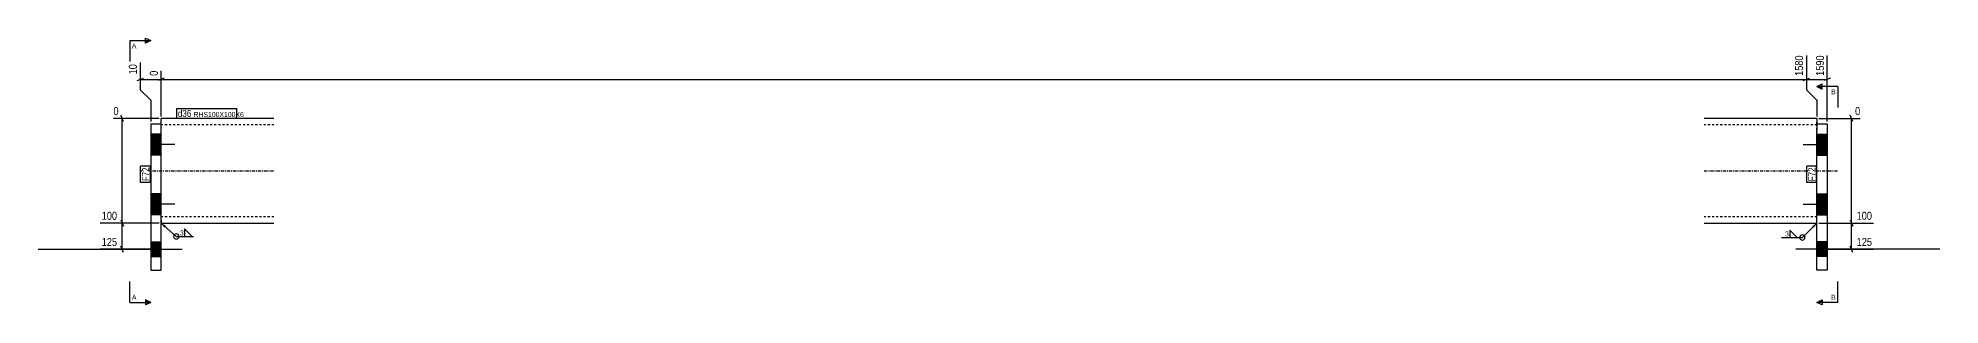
# Model space of a CAD drawing. Header units: millimetres. Extents: x 5 to 26756, y 2 to 502.
# Drawn here: x 5 to 1820, y 5 to 260 of the extents above; entities that cross this region are included whole.
import ezdxf

# ---------------------------------------------------------------- set-up
doc = ezdxf.new("R2010")
doc.units = ezdxf.units.MM
doc.linetypes.add('DXK_LINE_DOT2', pattern=[3.9198, 1.9599, -1.9599])
doc.linetypes.add('DXK_LINE_DOT3', pattern=[5.9187, 2.979, -0.9799, 0.9799, -0.9799])
for name, color, linetype in [('MÅLSÆTNING', 7, 'Continuous'), ('STÅL', 7, 'Continuous'), ('TEKST', 7, 'Continuous')]:
    doc.layers.add(name, color=color, linetype=linetype)
doc.styles.add('Arial', font='ARIAL.TTF', dxfattribs={"height": 0.2})
doc.styles.add('Arial Narrow', font='ARIALN.TTF', dxfattribs={"height": 0.2})

msp = doc.modelspace()

# ---------------------------------------------------------------- hatches: boundary and pattern name
at = {"layer": 'STÅL', "linetype": 'Continuous'}
for points in [[(112.3, 168), (112.3, 148), (122.3, 148), (122.3, 168)], [(1702.3, 168), (1702.3, 148), (1712.3, 148), (1712.3, 168)], [(112.3, 111), (112.3, 91), (122.3, 91), (122.3, 111)], [(1702.3, 111), (1702.3, 91), (1712.3, 91), (1712.3, 111)], [(122.3, 51), (122.3, 65), (112.3, 65), (112.3, 51)], [(122.3, 51), (122.3, 65), (112.3, 65), (112.3, 51)], [(1712.3, 51), (1712.3, 65), (1702.3, 65), (1702.3, 51)], [(1712.3, 51), (1712.3, 65), (1702.3, 65), (1702.3, 51)]]:
    msp.add_hatch(color=96, dxfattribs=at).paths.add_polyline_path(points)
at = {"layer": 'TEKST', "linetype": 'Continuous'}
for points in [[(125.2, 78.7), (122.3, 83), (126.9, 80.6)], [(1697.9, 80.3), (1702.3, 83), (1699.6, 78.6)]]:
    msp.add_hatch(color=3, dxfattribs=at).paths.add_polyline_path(points)

# ---------------------------------------------------------------- linework, layer by layer
at = {"layer": 'MÅLSÆTNING', "color": 7, "linetype": 'Continuous'}
for p, q in [((102.3, 236.3), (102.3, 210.3)), ((1692.3, 243.2), (1692.3, 210.3)), ((1712.3, 180), (1712.3, 243.2)), ((99.3, 219.1), (105.3, 221.5)), ((102.3, 220.3), (122.3, 220.3)), ((125.3, 221.5), (119.3, 219.1)), ((122.3, 185), (122.3, 228.5)), ((1689.3, 219.1), (1695.3, 221.5)), ((1692.3, 220.3), (1712.3, 220.3)), ((1715.3, 221.5), (1709.3, 219.1)), ((102.3, 210.3), (112.3, 200.3)), ((112.3, 200.3), (112.3, 180)), ((1692.3, 210.3), (1702.3, 200.3)), ((1692.3, 210.3), (1702.3, 200.3)), ((1702.3, 200.3), (1702.3, 185)), ((1702.3, 200.3), (1702.3, 185)), ((120.3, 183), (76.8, 183)), ((86.3, 180), (83.9, 186)), ((85.1, 83), (85.1, 183)), ((1704.3, 183), (1743.7, 183)), ((1736.6, 180), (1734.2, 186)), ((1735.4, 83), (1735.4, 183)), ((120.3, 83), (64.1, 83)), ((120.3, 83), (64.1, 83)), ((83.9, 86), (86.3, 80)), ((83.9, 86), (86.3, 80)), ((85.1, 58), (85.1, 83)), ((1704.3, 83), (1756.4, 83)), ((1704.3, 83), (1756.4, 83)), ((1734.2, 86), (1736.6, 80)), ((1734.2, 86), (1736.6, 80)), ((1735.4, 58), (1735.4, 83)), ((120.3, 58), (64.1, 58)), ((86.3, 55), (83.9, 61)), ((1704.3, 58), (1756.4, 58)), ((1736.6, 55), (1734.2, 61))]:
    msp.add_line(p, q, dxfattribs=at)
at = {"layer": 'STÅL', "color": 2, "linetype": 'Continuous'}
for p, q in [((229.8, 183), (122.3, 183)), ((122.3, 171), (122.3, 183)), ((1702.3, 183), (1594.8, 183)), ((1702.3, 183), (1702.3, 182)), ((1702.3, 182), (1702.3, 171)), ((112.3, 178), (122.3, 178)), ((112.3, 178), (112.3, 38)), ((122.3, 86.5), (122.3, 171)), ((1702.3, 178), (1712.3, 178)), ((1702.3, 85.5), (1702.3, 171)), ((1712.3, 178), (1712.3, 38)), ((122.3, 85.5), (122.3, 86.5)), ((122.3, 38), (122.3, 85.5)), ((122.3, 83), (229.8, 83)), ((1594.8, 83), (1702.3, 83)), ((1702.3, 38), (1702.3, 85.5)), ((112.3, 38), (122.3, 38)), ((1712.3, 38), (1702.3, 38))]:
    msp.add_line(p, q, dxfattribs=at)
at = {"layer": 'STÅL', "color": 96, "linetype": 'Continuous'}
for p, q in [((122.3, 168), (112.3, 168)), ((1702.3, 168), (1712.3, 168)), ((135.3, 158), (112.3, 158)), ((122.3, 148), (112.3, 148)), ((1689.3, 158), (1712.3, 158)), ((1702.3, 148), (1712.3, 148)), ((122.3, 111), (112.3, 111)), ((1702.3, 111), (1712.3, 111)), ((135.3, 101), (112.3, 101)), ((122.3, 91), (112.3, 91)), ((1689.3, 101), (1712.3, 101)), ((1702.3, 91), (1712.3, 91)), ((4.8, 58), (142.3, 58)), ((4.8, 58), (142.3, 58)), ((112.3, 65), (122.3, 65)), ((112.3, 65), (122.3, 65)), ((1819.8, 58), (1682.3, 58)), ((1819.8, 58), (1682.3, 58)), ((1712.3, 65), (1702.3, 65)), ((1712.3, 65), (1702.3, 65)), ((112.3, 51), (122.3, 51)), ((112.3, 51), (122.3, 51)), ((1712.3, 51), (1702.3, 51)), ((1712.3, 51), (1702.3, 51))]:
    msp.add_line(p, q, dxfattribs=at)
at = {"layer": 'STÅL', "color": 7, "linetype": 'DXK_LINE_DOT2'}
for p, q in [((122.3, 85.5), (122.3, 178)), ((229.8, 177), (122.3, 177)), ((1702.3, 177), (1594.8, 177)), ((1702.3, 178), (1702.3, 179.4)), ((1702.3, 85.5), (1702.3, 178)), ((229.8, 89), (122.3, 89)), ((122.3, 85.5), (122.3, 83)), ((1702.3, 89), (1594.8, 89)), ((1702.3, 83.9), (1702.3, 85.5)), ((1702.3, 83), (1702.3, 83.9))]:
    msp.add_line(p, q, dxfattribs=at)
at = {"layer": 'STÅL', "color": 7, "linetype": 'DXK_LINE_DOT3'}
for p, q in [((102.3, 133), (229.8, 133)), ((1594.8, 133), (1722.3, 133))]:
    msp.add_line(p, q, dxfattribs=at)
at = {"layer": 'TEKST', "color": 3, "linetype": 'Continuous'}
msp.add_line((1702.3, 83), (1688.5, 69.3), dxfattribs=at)
for start, end in [(90, 270), (270, 90)]:
    msp.add_arc((1688.5, 69.3), 2.5, start, end, dxfattribs=at)

# ---------------------------------------------------------------- wipeouts: each hides what was drawn before it
at = {"color": 0, "linetype": 'Continuous'}
for points in [[(98.7, 249.8), (98.7, 254.8), (94.3, 254.8), (94.3, 249.8)], [(98.7, 9.8), (98.7, 14.8), (94.3, 14.8), (94.3, 9.8)], [(1720.3, 9.8), (1720.3, 14.8), (1715.9, 14.8), (1715.9, 9.8)]]:
    msp.add_wipeout(points, dxfattribs=at).dxf.layer = 'TEKST'

# ---------------------------------------------------------------- next in the draw order: hatches: boundary and pattern name
at = {"layer": 'TEKST', "linetype": 'Continuous'}
for points in [[(107.3, 254.8), (107.3, 257.3), (112.3, 257.3)], [(107.3, 7.3), (107.3, 9.8), (112.3, 7.3)], [(1707.3, 9.8), (1707.3, 7.3), (1702.3, 7.3)]]:
    msp.add_hatch(color=30, dxfattribs=at).paths.add_polyline_path(points)

# ---------------------------------------------------------------- next in the draw order: linework, layer by layer
at = {"layer": 'TEKST', "color": 7, "linetype": 'Continuous'}
for p, q in [((92.3, 257.3), (112.3, 257.3)), ((92.3, 7.3), (92.3, 27.3)), ((1722.3, 7.3), (1722.3, 27.3)), ((92.3, 7.3), (112.3, 7.3)), ((1722.3, 7.3), (1702.3, 7.3))]:
    msp.add_line(p, q, dxfattribs=at)
at = {"layer": 'TEKST', "color": 30, "linetype": 'Continuous'}
for p, q in [((107.3, 254.8), (107.3, 259.8)), ((107.3, 259.8), (112.3, 257.3)), ((112.3, 257.3), (107.3, 254.8)), ((112.3, 7.3), (107.3, 9.8)), ((107.3, 9.8), (107.3, 4.8)), ((112.3, 7.3), (107.3, 4.8)), ((1702.3, 7.3), (1707.3, 9.8)), ((1707.3, 4.8), (1702.3, 7.3)), ((1707.3, 9.8), (1707.3, 4.8))]:
    msp.add_line(p, q, dxfattribs=at)

# ---------------------------------------------------------------- next in the draw order: texts
at = {"layer": 'TEKST', "color": 3, "linetype": 'Continuous', "style": 'Arial'}
for s, p in [('A', (94.3, 249.8)), ('A', (94.3, 9.8)), ('B', (1715.9, 9.8))]:
    msp.add_text(s, height=4.78, dxfattribs=at).set_placement(p)

# ---------------------------------------------------------------- next in the draw order: wipeouts: each hides what was drawn before it
at = {"color": 0, "linetype": 'Continuous'}
for points, layer in [([(1710.7, 244.8), (1699.5, 244.8), (1699.5, 222.1), (1710.7, 222.1)], 'MÅLSÆTNING'), ([(120.7, 230.1), (109.5, 230.1), (109.5, 222.1), (120.7, 222.1)], 'MÅLSÆTNING'), ([(83.3, 184.6), (83.3, 195.8), (75.2, 195.8), (75.2, 184.6)], 'MÅLSÆTNING'), ([(1745.3, 184.6), (1745.3, 195.8), (1737.2, 195.8), (1737.2, 184.6)], 'MÅLSÆTNING'), ([(81.8, 84.6), (81.8, 95.8), (64, 95.8), (64, 84.6)], 'MÅLSÆTNING'), ([(1756.5, 84.6), (1756.5, 95.8), (1738.7, 95.8), (1738.7, 84.6)], 'MÅLSÆTNING'), ([(81.8, 59.6), (81.8, 70.8), (64, 70.8), (64, 59.6)], 'MÅLSÆTNING'), ([(1756.5, 59.6), (1756.5, 70.8), (1738.7, 70.8), (1738.7, 59.6)], 'MÅLSÆTNING'), ([(1720.3, 206.1), (1720.3, 211.1), (1715.9, 211.1), (1715.9, 206.1)], 'TEKST')]:
    msp.add_wipeout(points, dxfattribs=at).dxf.layer = layer
at = {"color": 0}
for points in [[(151.1, 184.4), (151.1, 191.4), (138.3, 191.4), (138.3, 184.4)], [(110.9, 136.3), (103.9, 136.3), (103.9, 123.1), (110.9, 123.1)], [(1700.9, 136.2), (1693.9, 136.2), (1693.9, 123), (1700.9, 123)], [(143.7, 70.9), (143.7, 76.7), (139.8, 76.7), (139.8, 70.9)], [(1675.4, 69.9), (1675.4, 75.7), (1671.6, 75.7), (1671.6, 69.9)]]:
    msp.add_wipeout(points, dxfattribs=at).dxf.layer = 'TEKST'

# ---------------------------------------------------------------- next in the draw order: hatches: boundary and pattern name
at = {"layer": 'TEKST', "linetype": 'Continuous'}
msp.add_hatch(color=30, dxfattribs=at).paths.add_polyline_path([(1707.3, 213.6), (1707.3, 211.1), (1702.3, 213.6)])

# ---------------------------------------------------------------- next in the draw order: linework, layer by layer
at = {"layer": 'MÅLSÆTNING', "color": 7, "linetype": 'Continuous'}
for p, q in [((1692.3, 243.2), (1692.3, 210.3)), ((125.3, 221.5), (119.3, 219.1)), ((122.3, 185), (122.3, 228.5)), ((122.3, 220.3), (1692.3, 220.3)), ((1689.3, 219.1), (1695.3, 221.5))]:
    msp.add_line(p, q, dxfattribs=at)
at = {"layer": 'TEKST', "color": 30, "linetype": 'Continuous'}
for p, q in [((1702.3, 213.6), (1707.3, 216.1)), ((1702.3, 213.6), (1707.3, 211.1)), ((1707.3, 211.1), (1707.3, 216.1))]:
    msp.add_line(p, q, dxfattribs=at)
at = {"layer": 'TEKST', "color": 7, "linetype": 'Continuous'}
for q in [(1702.3, 213.6), (1722.3, 193.6)]:
    msp.add_line((1722.3, 213.6), q, dxfattribs=at)
at = {"layer": 'TEKST', "color": 3, "linetype": 'Continuous'}
for p, q in [((122.3, 83), (136.7, 70.3)), ((151.9, 70.3), (144.7, 77.5)), ((144.7, 77.5), (144.7, 70.3)), ((1683.6, 69.3), (1676.5, 76.4)), ((1676.5, 76.4), (1676.5, 69.3)), ((136.7, 70.3), (153.3, 70.3)), ((144.7, 70.3), (151.9, 70.3)), ((1668.5, 69.3), (1688.5, 69.3)), ((1676.5, 69.3), (1683.6, 69.3))]:
    msp.add_line(p, q, dxfattribs=at)
for start, end in [(90, 270), (270, 90)]:
    msp.add_arc((136.7, 70.3), 2.5, start, end, dxfattribs=at)

# ---------------------------------------------------------------- next in the draw order: texts
at = {"layer": 'MÅLSÆTNING', "color": 3, "linetype": 'Continuous', "style": 'Arial Narrow'}
for s, p in [('1590', (1709.1, 223.7)), ('0', (119.1, 223.7))]:
    msp.add_text(s, height=7.64, rotation=90.0002, dxfattribs=at).set_placement(p)
for s, p in [('0', (76.8, 186.2)), ('0', (1738.8, 186.2)), ('100', (65.6, 86.2)), ('100', (1740.3, 86.2)), ('125', (65.6, 61.2)), ('125', (1740.3, 61.2))]:
    msp.add_text(s, height=7.64, dxfattribs=at).set_placement(p)
at = {"layer": 'TEKST', "color": 3, "linetype": 'Continuous', "style": 'Arial'}
msp.add_text('B', height=4.78, dxfattribs=at).set_placement((1715.9, 206.1))
at = {"layer": 'TEKST', "color": 3, "style": 'Arial Narrow'}
for p in [(140.2, 71.3), (1672, 70.3)]:
    msp.add_text('3', height=4.77, dxfattribs=at).set_placement(p)

# ---------------------------------------------------------------- next in the draw order: wipeouts: each hides what was drawn before it
at = {"color": 0, "linetype": 'Continuous'}
msp.add_wipeout([(100.7, 236.5), (89.5, 236.5), (89.5, 223.5), (100.7, 223.5)], dxfattribs=at).dxf.layer = 'MÅLSÆTNING'
at = {"color": 0}
for points in [[(151.1, 184.4), (151.1, 191.4), (138.3, 191.4), (138.3, 184.4)], [(110.9, 136.3), (103.9, 136.3), (103.9, 123.1), (110.9, 123.1)], [(1700.9, 136.2), (1693.9, 136.2), (1693.9, 123), (1700.9, 123)]]:
    msp.add_wipeout(points, dxfattribs=at).dxf.layer = 'TEKST'

# ---------------------------------------------------------------- next in the draw order: linework, layer by layer
at = {"layer": 'TEKST', "color": 7, "linetype": 'Continuous'}
for p, q in [((92.3, 257.3), (92.3, 237.3)), ((137.1, 183.2), (137.1, 192.6)), ((102.7, 121.9), (102.7, 137.5)), ((112.1, 137.5), (102.7, 137.5)), ((112.1, 121.9), (112.1, 137.5)), ((1692.7, 121.8), (1692.7, 137.4)), ((1702.1, 137.4), (1692.7, 137.4)), ((1702.1, 121.8), (1702.1, 137.4)), ((112.1, 121.9), (102.7, 121.9)), ((1702.1, 121.8), (1692.7, 121.8))]:
    msp.add_line(p, q, dxfattribs=at)

# ---------------------------------------------------------------- next in the draw order: texts
at = {"layer": 'MÅLSÆTNING', "color": 3, "linetype": 'Continuous', "style": 'Arial Narrow'}
msp.add_text('10', height=7.64, rotation=90.0002, dxfattribs=at).set_placement((99.1, 225.1))
at = {"layer": 'TEKST', "color": 3, "style": 'Arial Narrow'}
for p in [(110.9, 123.1), (1700.9, 123)]:
    msp.add_text('F72', height=6.68, rotation=90.0002, dxfattribs=at).set_placement(p)

# ---------------------------------------------------------------- next in the draw order: wipeouts: each hides what was drawn before it
at = {"color": 0, "linetype": 'Continuous'}
msp.add_wipeout([(1690.7, 244.8), (1679.5, 244.8), (1679.5, 222.1), (1690.7, 222.1)], dxfattribs=at).dxf.layer = 'MÅLSÆTNING'
at = {"color": 0}
msp.add_wipeout([(193.4, 184.4), (193.4, 189.4), (153.2, 189.4), (153.2, 184.4)], dxfattribs=at).dxf.layer = 'TEKST'

# ---------------------------------------------------------------- next in the draw order: texts
at = {"layer": 'MÅLSÆTNING', "color": 3, "linetype": 'Continuous', "style": 'Arial Narrow'}
msp.add_text('1580', height=7.64, rotation=90.0002, dxfattribs=at).set_placement((1689.1, 223.7))

# ---------------------------------------------------------------- next in the draw order: wipeouts: each hides what was drawn before it
at = {"color": 0}
msp.add_wipeout([(193.4, 184.4), (193.4, 189.4), (153.2, 189.4), (153.2, 184.4)], dxfattribs=at).dxf.layer = 'TEKST'

# ---------------------------------------------------------------- next in the draw order: linework, layer by layer
at = {"layer": 'TEKST', "color": 7, "linetype": 'Continuous'}
for p, q in [((137.1, 192.6), (194.6, 192.6)), ((137.1, 183.2), (194.6, 183.2)), ((194.6, 183.2), (194.6, 192.6))]:
    msp.add_line(p, q, dxfattribs=at)

# ---------------------------------------------------------------- next in the draw order: texts
at = {"layer": 'TEKST', "color": 3, "style": 'Arial Narrow'}
for s, height, p in [('d36', 6.68, (138.3, 184.4)), ('RHS100X100X6', 4.772, (153.2, 184.4))]:
    msp.add_text(s, height=height, dxfattribs=at).set_placement(p)

doc.saveas('drawing.dxf')
